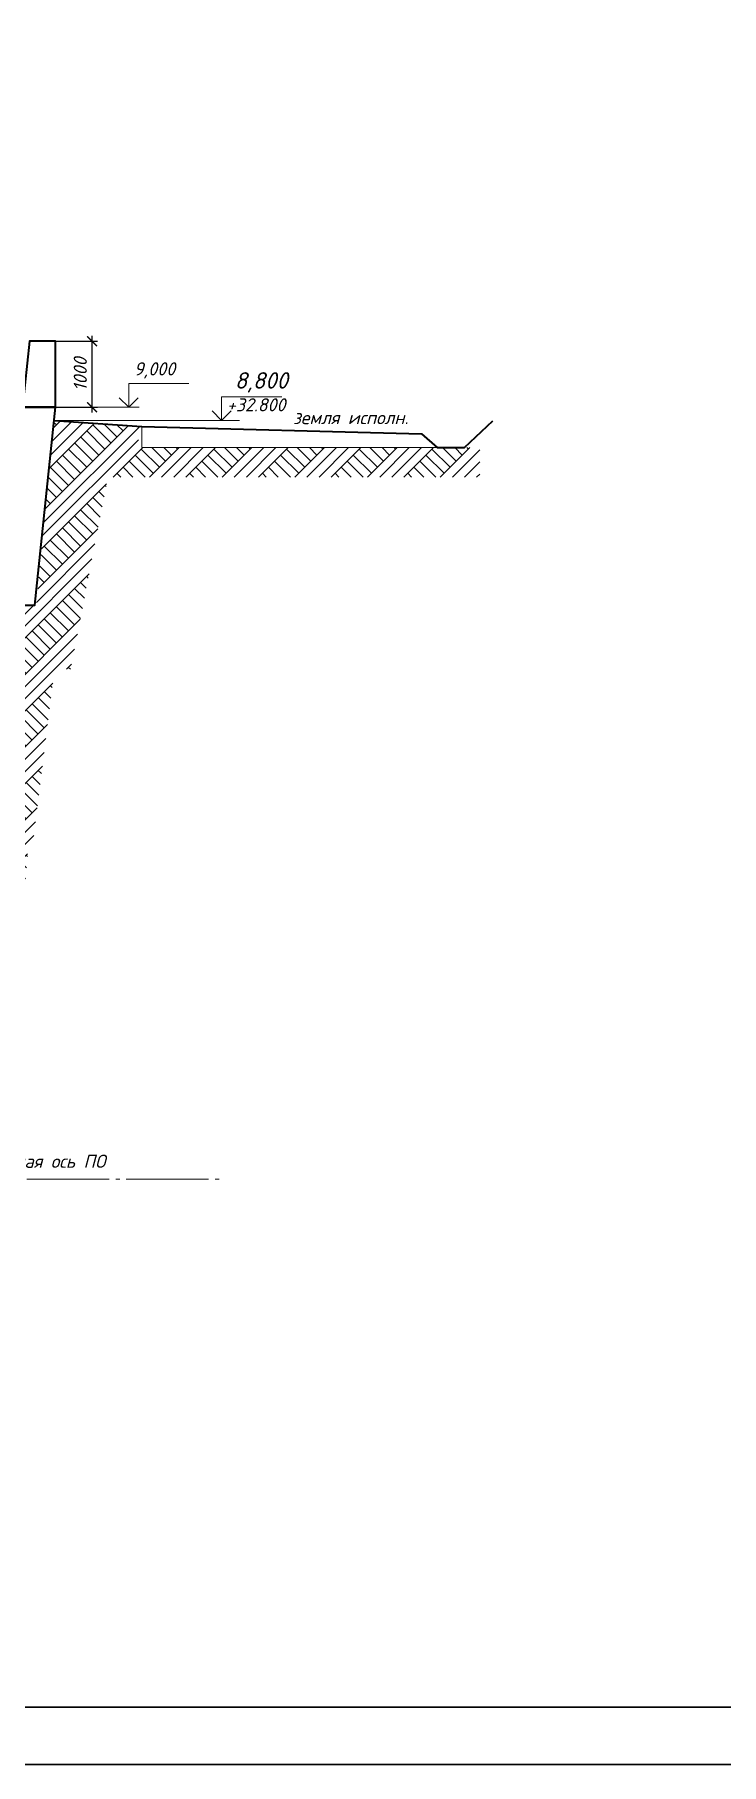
# Model space of a CAD drawing. Header units: millimetres. Extents: x -6419137 to 687965, y -598396 to 179722.
# Drawn here: x 573406 to 583829, y 70101 to 96326 of the extents above; entities that cross this region are included whole.
import ezdxf

# ---------------------------------------------------------------- set-up
doc = ezdxf.new("R2010")
doc.units = ezdxf.units.MM
doc.header["$MEASUREMENT"] = 0
doc.linetypes.add('Double Dashed copy', pattern=[3020, 2500, -200, 120, -200])
doc.layers.add('крыша', color=7, linetype='Continuous')
doc.layers.add('размеры', color=7, linetype='Continuous')
for name, color, linetype, lineweight in [('перекрытие_Ном._пера__96', 7, 'Continuous', 13), ('перекрытие_Ном._пера__99', 7, 'Continuous', 40), ('подп стены Инжзащита_Ном._пера__96', 7, 'Continuous', 13), ('подп стены Инжзащита_Ном._пера__99', 7, 'Continuous', 40), ('размеры_Ном._пера__96', 7, 'Continuous', 5), ('чертеж_Ном._пера__91', 250, 'Continuous', 5), ('чертеж_Ном._пера__96', 7, 'Continuous', 13), ('чертеж_Ном._пера__98', 7, 'Continuous', 35), ('Штриховка', 7, 'Continuous', 5), ('штриховка_Ном._пера__96', 7, 'Continuous', 13)]:
    doc.layers.add(name, color=color, linetype=linetype, lineweight=lineweight)
doc.styles.get("Standard").update_dxf_attribs({"font": 'isocpeui.ttf'})
doc.dimstyles.new('STEP', dxfattribs={"dimtxt": 200, "dimasz": 150, "dimexe": 80, "dimexo": 80, "dimgap": 80, "dimtad": 1, "dimdec": 0, "dimzin": 0, "dimdsep": 46, "dimtxsty": 'Standard', "dimblk": 'ARCHTICK', "dimcen": 150, "dimdle": 80, "dimadec": 0, "dimazin": 0, "dimtfac": 1, "dimtdec": 0, "dimtofl": 0, "dimtmove": 1, "dimatfit": 3, "dimfxl": 1, "dimtolj": 1, "dimtzin": 0, "dimarcsym": 0})

# ---------------------------------------------------------------- blocks, each defined once
blk = doc.blocks.new('Отметка высоты (ГОСТ)[26]_3', base_point=(115341, -142))
at = {"layer": 'чертеж_Ном._пера__91', "linetype": 'Continuous'}
for p, q in [((115341, -142), (115341, 308)), ((115341, 308), (116483, 308)), ((114709, -142), (115541, -142))]:
    blk.add_line(p, q, dxfattribs=at)
at = {"layer": 'чертеж_Ном._пера__98', "linetype": 'Continuous', "lineweight": 30}
for q in [(115161, 38), (115521, 38)]:
    blk.add_line((115341, -142), q, dxfattribs=at)
blk = doc.blocks.new('_ArchTick')
at = {"color": 0, "linetype": 'ByBlock', "const_width": 0.15}
blk.add_lwpolyline([(-0.5, -0.5), (0.5, 0.5)], dxfattribs=at)
blk = doc.blocks.new('*D783')
at = {"layer": 'Defpoints', "color": 0, "transparency": 16777216}
for p in [(573574, 91677), (574280, 91677), (573474, 90677)]:
    blk.add_point(p, dxfattribs=at)
at = {"layer": 'размеры', "color": 0, "lineweight": -2, "transparency": 16777216}
for p, q in [((573654, 91677), (574360, 91677)), ((574280, 90597), (574280, 91757)), ((573554, 90677), (574360, 90677))]:
    blk.add_line(p, q, dxfattribs=at)
at = {"layer": 'размеры', "color": 0, "lineweight": -2, "transparency": 16777216, "xscale": 150, "yscale": 150, "zscale": 150}
for p, rotation in [((574280, 91677), 90), ((574280, 90677), 270)]:
    blk.add_blockref('_ArchTick', p, dxfattribs=dict(at, rotation=rotation))
at = {"layer": 'размеры', "color": 0, "transparency": 16777216, "insert": (574100, 91177), "char_height": 200, "attachment_point": 5, "rotation": 90}
blk.add_mtext('\\A1;1000', dxfattribs=at)

msp = doc.modelspace()

# ---------------------------------------------------------------- hatches: boundary and pattern name
at = {"layer": 'штриховка_Ном._пера__96', "linetype": 'Continuous'}
h = msp.add_hatch(dxfattribs=at)
h.set_pattern_fill('ГРУНТ_0003', color=256, style=0, pattern_type=2)
h.set_pattern_definition([(45, (498267.44, 81677.4), (-275.7716, 275.7716), []), (45, (498175.5, 81769.3), (-551.543, 551.543), []), (45, (498083.6, 81861.25), (-551.543, 551.543), []), (135, (497991.67, 81953.17), (91.92388, 91.92388), [390, -390])])
h.paths.add_polyline_path([(580160.6, 90065.1), (574966.3, 90065.1), (575009.5, 90386.8), (573702.7, 90477.7), (573430.7, 87677.4), (573130.7, 87677.4), (572797.7, 84677.4), (572495.9, 84677.4), (572495.9, 81475.3), (572023.6, 81476.1), (572023.5, 81475.4), (571649, 80171.5), (570422.1, 80171.5), (570422.1, 79702.8), (572818, 79702.8), (572997.9, 80977.4), (572991.5, 80977.4), (573078.3, 81421), (573079.6, 81439.7), (573111.9, 81640.7), (573306.8, 83977.4), (573367, 83977.4), (573708.8, 86703.5), (573952.9, 86703.5), (574517.9, 89616.7), (580160.6, 89616.7)])

# ---------------------------------------------------------------- linework, layer by layer
at = {"layer": 'крыша'}
msp.add_lwpolyline([(573723.7, 90677.4), (573223.7, 90677.4), (572908.4, 87677.4), (572608.4, 87677.4), (572293, 84677.4), (571995.9, 84677.4), (571995.9, 81677.4)], dxfattribs=at)
at = {"layer": 'перекрытие_Ном._пера__99', "color": 1}
msp.add_lwpolyline([(573723.7, 90677.4), (573723.7, 91677.4), (573328.8, 91677.4), (573223.7, 90677.4), (573723.7, 90677.4)], dxfattribs=at)
at = {"layer": 'подп стены Инжзащита_Ном._пера__96', "color": 102, "linetype": 'Double Dashed copy', "ltscale": 0.5}
msp.add_lwpolyline([(571777.5, 78972.2), (576215.6, 78972.2)], dxfattribs=at)
at = {"layer": 'подп стены Инжзащита_Ном._пера__99', "linetype": 'Continuous', "flags": 128}
msp.add_lwpolyline([(573723.7, 90677.4), (573223.7, 90677.4), (572908.4, 87677.4), (573408.4, 87677.4), (573723.7, 90677.4)], dxfattribs=at)
at = {"layer": 'подп стены Инжзащита_Ном._пера__99', "color": 32, "linetype": 'Continuous', "true_color": 0xb35900, "flags": 128}
msp.add_lwpolyline([(573702.6, 90477.4), (575032.3, 90386.4), (579275.9, 90274.7), (579517.6, 90067.4), (579927.4, 90067.4), (580361.7, 90470.6)], dxfattribs=at)
at = {"layer": 'размеры_Ном._пера__96', "color": 6, "lineweight": 30}
for points in [[(158705.3, 167372.2), (687965.5, 167372.2), (687965.5, 70101), (158705.3, 70101)], [(159572.2, 166505.3), (687098.6, 166505.3), (687098.6, 70967.9), (159572.2, 70967.9)]]:
    msp.add_lwpolyline(points, close=True, dxfattribs=at)
at = {"layer": 'Штриховка'}
for points in [[(576514.2, 90477.1), (573718.7, 90477.1)], [(575032.3, 90386.4), (575032.3, 90065.1), (579718.5, 90065.1)]]:
    msp.add_lwpolyline(points, dxfattribs=at)

# ---------------------------------------------------------------- block references
at = {"layer": 'чертеж_Ном._пера__96', "linetype": 'Continuous', "xscale": 0.8, "yscale": 0.8, "zscale": 0.8}
for p in [(574835.1, 90677.4), (576243.7, 90477.1)]:
    msp.add_blockref('Отметка высоты (ГОСТ)[26]_3', p, dxfattribs=at)

# ---------------------------------------------------------------- texts
at = {"layer": 'перекрытие_Ном._пера__96', "color": 5}
for s, p in [('+32.800', (576324.3, 90614.5)), ('земля исполн.', (577329, 90420.2))]:
    msp.add_text(s, height=198, dxfattribs=at).set_placement(p)
at = {"layer": 'подп стены Инжзащита_Ном._пера__96', "color": 102, "linetype": 'Double Dashed copy', "ltscale": 0.5, "insert": (571956.2, 79145.4), "char_height": 200, "attachment_point": 7}
msp.add_mtext('Разбивочная ось ПО', dxfattribs=at)
at = {"layer": 'подп стены Инжзащита_Ном._пера__99'}
msp.add_text('9,000', height=200, dxfattribs=at).set_placement((574913.8, 91158.5))
at = {"layer": 'чертеж_Ном._пера__96', "color": 1}
msp.add_text('8,800', height=250, dxfattribs=at).set_placement((576443.7, 90958.3))

# ---------------------------------------------------------------- dimensions: what is measured, and where the dimension line sits
at = {"layer": 'размеры'}
dim = msp.add_linear_dim(base=(574280, 91677.4), p1=(573473.7, 90677.4), p2=(573573.7, 91677.4), angle=90, dimstyle='STEP', dxfattribs=at)
dim.commit()
dim.dimension.update_dxf_attribs({"geometry": '*D783', "text_midpoint": (574280, 91177.4), "dimtype": 160})

doc.saveas('drawing.dxf')
